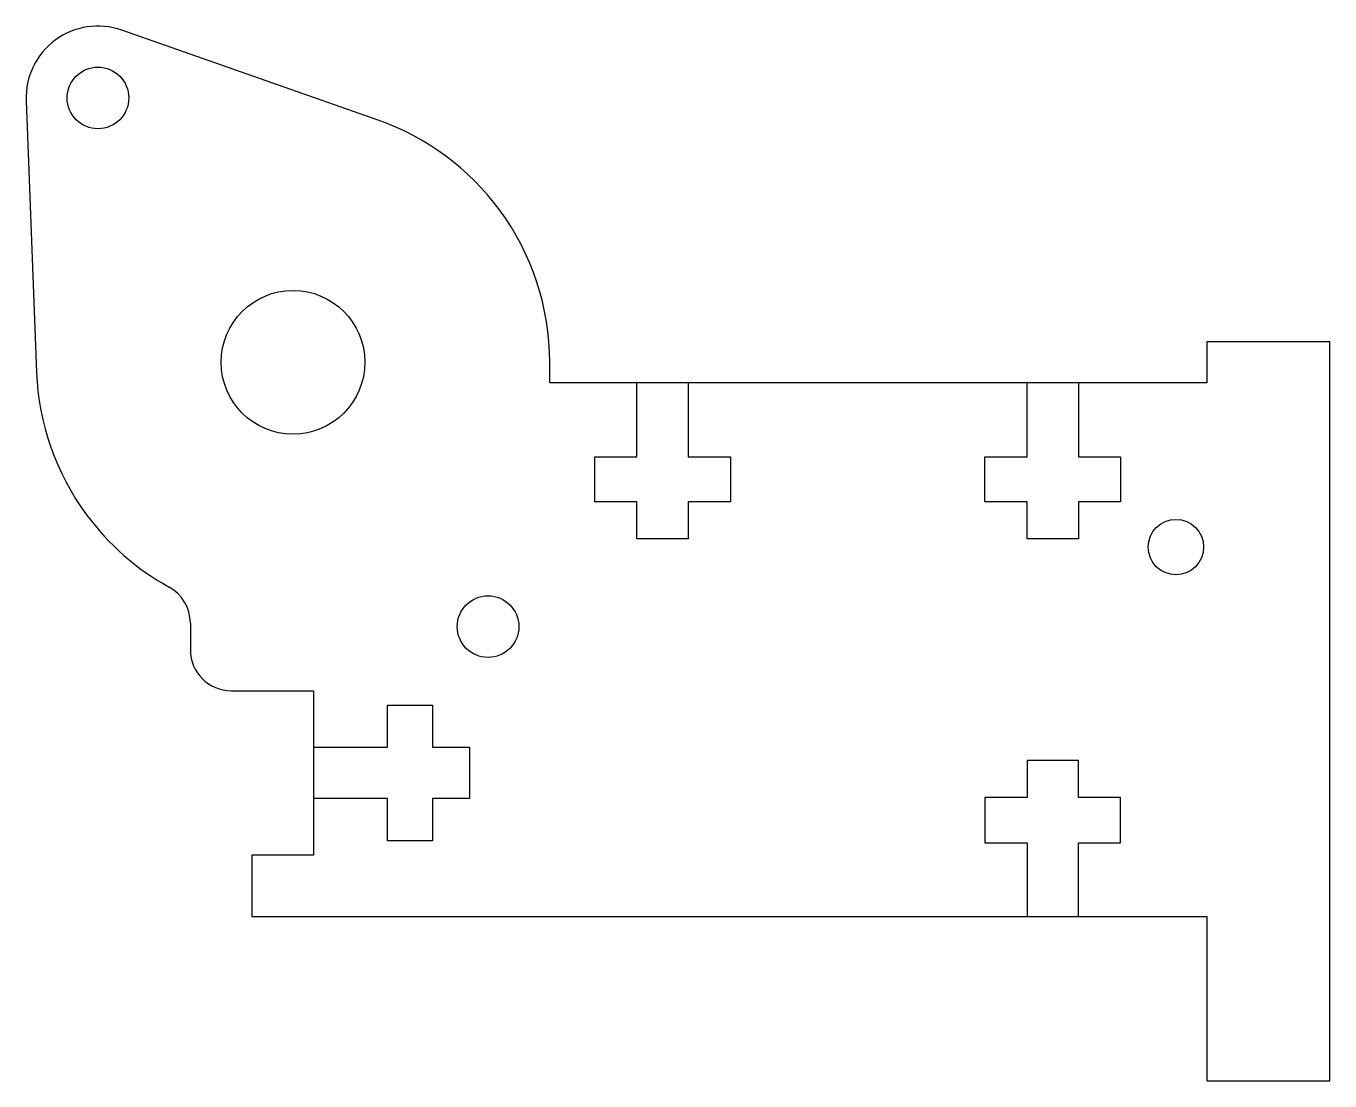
# Model space of a CAD drawing. Header units: millimetres. Extents: x -13 to 50.5, y -35 to 16.4.
import ezdxf

# ---------------------------------------------------------------- set-up
doc = ezdxf.new("R2010")
doc.units = ezdxf.units.MM
doc.header["$MEASUREMENT"] = 0
doc.layers.add('MOTOR_RAIL_25BY_STEPPER', color=1, linetype='Continuous')

msp = doc.modelspace()

# ---------------------------------------------------------------- linework, layer by layer
at = {"layer": 'MOTOR_RAIL_25BY_STEPPER'}
for p, q in [((4.141, 11.794), (-8.34, 16.177)), ((-12.997, 12.74), (-12.491, -0.479)), ((50.5, 1), (44.5, 1)), ((44.5, 1), (44.5, -1)), ((50.5, -35), (50.5, 1)), ((12.5, -1), (12.5, 0)), ((44.5, -1), (12.5, -1)), ((16.75, -4.6), (16.75, -1)), ((19.25, -1), (19.25, -4.6)), ((35.75, -4.6), (35.75, -1)), ((38.25, -1), (38.25, -4.6)), ((14.7, -6.8), (14.7, -4.6)), ((14.7, -4.6), (16.75, -4.6)), ((19.25, -4.6), (21.3, -4.6)), ((21.3, -4.6), (21.3, -6.8)), ((33.7, -6.8), (33.7, -4.6)), ((33.7, -4.6), (35.75, -4.6)), ((38.25, -4.6), (40.3, -4.6)), ((40.3, -4.6), (40.3, -6.8)), ((16.75, -6.8), (14.7, -6.8)), ((16.75, -8.6), (16.75, -6.8)), ((21.3, -6.8), (19.25, -6.8)), ((19.25, -6.8), (19.25, -8.6)), ((35.75, -6.8), (33.7, -6.8)), ((35.75, -8.6), (35.75, -6.8)), ((40.3, -6.8), (38.25, -6.8)), ((38.25, -6.8), (38.25, -8.6)), ((19.25, -8.6), (16.75, -8.6)), ((38.25, -8.6), (35.75, -8.6)), ((-5, -12.698), (-5, -14)), ((-3, -16), (1, -16)), ((1, -16), (1, -24)), ((4.6, -18.75), (4.6, -16.7)), ((4.6, -16.7), (6.8, -16.7)), ((6.8, -16.7), (6.8, -18.75)), ((1, -18.75), (4.6, -18.75)), ((6.8, -18.75), (8.6, -18.75)), ((8.6, -18.75), (8.6, -21.25)), ((38.25, -19.4), (35.75, -19.4)), ((35.75, -19.4), (35.75, -21.2)), ((38.25, -21.2), (38.25, -19.4)), ((4.6, -21.25), (1, -21.25)), ((4.6, -23.3), (4.6, -21.25)), ((8.6, -21.25), (6.8, -21.25)), ((6.8, -21.25), (6.8, -23.3)), ((35.75, -21.2), (33.7, -21.2)), ((33.7, -21.2), (33.7, -23.4)), ((40.3, -21.2), (38.25, -21.2)), ((40.3, -23.4), (40.3, -21.2)), ((6.8, -23.3), (4.6, -23.3)), ((33.7, -23.4), (35.75, -23.4)), ((35.75, -23.4), (35.75, -27)), ((38.25, -27), (38.25, -23.4)), ((38.25, -23.4), (40.3, -23.4)), ((1, -24), (-2, -24)), ((-2, -24), (-2, -27)), ((-2, -27), (44.5, -27)), ((44.5, -27), (44.5, -35)), ((44.5, -35), (50.5, -35))]:
    msp.add_line(p, q, dxfattribs=at)
for centre, radius in [((-9.5, 12.874), 1.5), ((0, 0), 3.5), ((43, -9), 1.35), ((9.5, -12.874), 1.5)]:
    msp.add_circle(centre, radius, dxfattribs=at)
for centre, radius, start, end in [((-9.5, 12.874), 3.5, 70.65244, 182.19471), ((0, 0), 12.5, 36.42357, 70.65244), ((0, 0), 12.5, 360, 36.42357), ((0, 0), 12.5, 182.19471, 216.42357), ((0, 0), 12.5, 216.42357, 241.13427), ((-7, -12.698), 2, 360, 61.13427), ((-3, -14), 2, 180, 270)]:
    msp.add_arc(centre, radius, start, end, dxfattribs=at)

doc.saveas('drawing.dxf')
